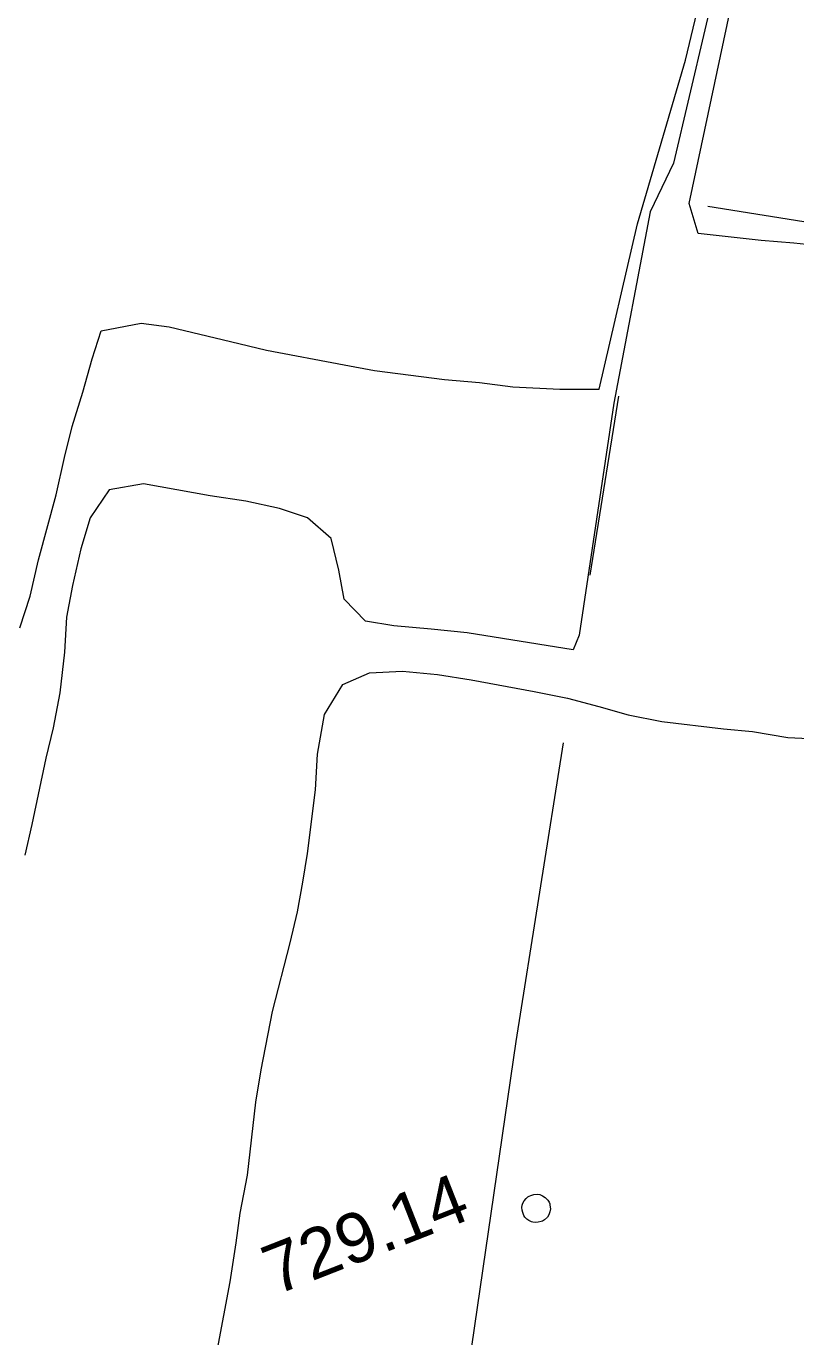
# Model space of a CAD drawing. Header units: millimetres. Extents: x 348 to 2201, y 118 to 1049.
# Drawn here: x 871.41 to 898.53, y 527.81 to 574.02 of the extents above; entities that cross this region are included whole.
import ezdxf
from ezdxf.enums import TextEntityAlignment as Align

# ---------------------------------------------------------------- set-up
doc = ezdxf.new("R2010")
doc.units = ezdxf.units.MM
for name, color, linetype, lineweight in [('206_MURO_E_MURO_ARRIMO', 7, 'Continuous', 18), ('604_CURVA_INTERM', 7, 'Continuous', 18), ('606_PTO_COTADO', 9, 'Continuous', 18)]:
    doc.layers.add(name, color=color, linetype=linetype, lineweight=lineweight)
doc.styles.add('Style-Arial', font='arial.ttf')

# ---------------------------------------------------------------- blocks, each defined once
blk = doc.blocks.new('SP09')
at = {"color": 0, "linetype": 'Continuous'}
blk.add_lwpolyline([(-0.028, -0.515), (-0.138, -0.495), (-0.238, -0.465), (-0.308, -0.425), (-0.348, -0.395), (-0.418, -0.315), (-0.468, -0.245), (-0.508, -0.155), (-0.518, -0.095), (-0.518, 0.025), (-0.508, 0.105), (-0.478, 0.195), (-0.438, 0.265), (-0.398, 0.325), (-0.318, 0.385), (-0.228, 0.435), (-0.148, 0.475), (-0.098, 0.475), (-0.028, 0.475), (0.082, 0.475), (0.192, 0.435), (0.272, 0.395), (0.352, 0.315), (0.412, 0.225), (0.462, 0.105), (0.482, 0.025), (0.482, -0.035), (0.472, -0.085), (0.442, -0.215), (0.382, -0.305), (0.312, -0.385), (0.232, -0.445), (0.102, -0.495), (0.022, -0.515)], close=True, dxfattribs=at)

msp = doc.modelspace()

# ---------------------------------------------------------------- linework, layer by layer
at = {"layer": '206_MURO_E_MURO_ARRIMO'}
for points in [[(895.434, 567.673), (903.373, 566.404)], [(891.287, 554.66), (892.292, 560.969)], [(886.729, 524.802), (888.672, 538.227), (890.346, 548.749)]]:
    msp.add_lwpolyline(points, dxfattribs=at)
at = {"layer": '604_CURVA_INTERM', "flags": 128}
for points, elevation in [([(871.184, 552.804), (871.549, 553.925), (871.848, 555.201), (872.466, 557.494), (872.76, 558.811), (873.03, 559.903), (873.401, 561.117), (873.737, 562.289), (874.056, 563.275), (875.456, 563.554), (876.451, 563.424), (878.614, 562.903), (879.881, 562.601), (882.614, 562.074), (883.688, 561.885), (886.157, 561.557), (887.381, 561.456), (888.555, 561.299), (890.215, 561.224), (891.606, 561.22), (892.959, 567.056), (894.643, 572.816), (897.237, 583.663)], 727), ([(896.979, 580.957), (894.221, 569.184), (893.395, 567.475), (892.116, 560.731), (890.893, 552.55), (890.688, 552.031), (886.946, 552.625), (885.679, 552.765), (884.37, 552.879), (883.37, 553.038), (882.611, 553.823), (882.431, 554.84), (882.152, 555.954), (881.328, 556.682), (880.338, 557.017), (879.151, 557.277), (877.892, 557.457), (875.548, 557.886), (874.336, 557.67), (873.664, 556.68), (873.333, 555.588), (873.04, 554.301), (872.826, 553.188), (872.765, 551.95), (872.591, 550.521), (872.359, 549.287), (872.099, 548.216), (871.613, 545.872), (871.358, 544.791)], 728), ([(899.576, 566.247), (898.469, 566.371), (897.313, 566.461), (895.089, 566.712), (894.779, 567.763), (896.664, 576.675)], 729), ([(878.155, 527.371), (878.6, 529.748), (878.811, 531.128), (878.946, 532.165), (879.205, 533.51), (879.507, 536.082), (879.695, 537.223), (880.096, 539.282), (880.715, 541.702), (880.967, 542.798), (881.16, 543.844), (881.321, 544.846), (881.604, 547.1), (881.671, 548.355), (881.927, 549.754), (882.574, 550.805), (883.509, 551.215), (884.668, 551.278), (885.909, 551.156), (887.09, 550.978), (889.314, 550.562), (890.484, 550.326), (891.597, 550.035), (892.626, 549.743), (893.809, 549.501), (895.988, 549.243), (897.002, 549.157), (898.251, 548.939), (900.738, 548.824)], 729)]:
    msp.add_lwpolyline(points, dxfattribs=dict(at, elevation=elevation))

# ---------------------------------------------------------------- block references
at = {"layer": '606_PTO_COTADO', "rotation": 21.41522089134761}
msp.add_blockref('SP09', (889.399, 532.361, 729.145), dxfattribs=at)

# ---------------------------------------------------------------- texts
at = {"layer": '606_PTO_COTADO', "style": 'Style-Arial'}
msp.add_text('729.14', height=1.75, rotation=21.4152, dxfattribs=at).set_placement((883.351, 531.442, 729.145), align=Align.MIDDLE_CENTER)

doc.saveas('drawing.dxf')
